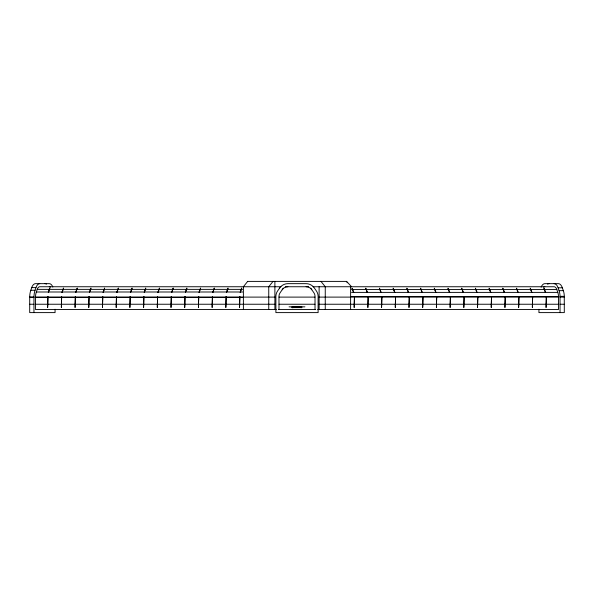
<?xml version="1.0" encoding="UTF-8"?>
<svg xmlns="http://www.w3.org/2000/svg" width="594" height="594" viewBox="0 0 594 594"><rect width="100%" height="100%" fill="white"/><g stroke="black" fill="none" stroke-linecap="round" stroke-linejoin="round"><path stroke-width="0.89" d="M55.064 309.266L55.064 312.607L29.7 312.607L29.707 296.71A12.496 6.252 90 0 1 30.636 290.77L31.712 287.615A9.162 4.581 90 0 1 35.484 283.657L49.28 283.657A9.162 4.581 -90 0 1 52.829 287.028M33.955 312.607L33.962 296.71A12.496 6.252 90 0 1 34.89 290.77L35.967 287.615A9.162 4.581 -90 0 1 39.739 283.657M276.321 309.519L35.499 309.519L35.506 296.866A9.407 4.7 90 0 1 36.331 291.996L37.236 289.367A6.074 3.037 90 0 1 39.739 286.746L280.962 286.746M283.271 288.187L280.145 292.723A6.579 6.579 0 0 0 278.98 296.458L278.98 309.519M247.668 281.393L243.392 286.746L243.392 309.519M273.025 281.393L268.748 286.746L268.748 309.519M247.386 281.393L346.614 281.393L351.559 286.746M285.291 286.746L308.709 286.746M313.038 286.746L554.143 286.746A6.534 3.267 -90 0 1 556.83 289.568L557.803 292.389A7.922 3.958 -90 0 1 558.501 296.458L558.501 309.519L317.745 309.519M31.712 287.615L35.967 287.615M554.143 283.657A9.623 4.811 -90 0 1 558.1 287.815L562.362 287.815L563.498 291.142A11.019 5.509 -90 0 1 564.27 295.693L564.3 312.607L538.936 312.607L538.936 309.266M37.236 289.367L242.552 289.367M351.522 289.568L556.83 289.568M30.791 290.273L35.046 290.273M558.1 287.815L559.088 290.674L563.342 290.674M36.331 291.996L242.567 291.996M351.566 292.389L557.803 292.389M559.088 290.674L559.244 291.142A11.019 5.509 -90 0 1 560.016 295.693L560.045 296.332L564.3 296.332M351.336 296.458L558.501 296.458M29.7 297.03L33.962 297.03M35.506 297.104L274.888 297.104M279.017 297.104L314.983 297.104M319.112 297.104L558.501 297.104M560.045 297.104L564.3 297.104M29.7 297.297L33.955 297.297M35.499 297.334L242.664 297.334M29.7 304.239L33.955 304.239M35.499 304.239L274.888 304.239M279.017 304.239L314.983 304.239M319.112 304.239L558.501 304.239M560.045 304.239L564.3 304.239M289.063 306.853L304.937 306.853M278.556 309.519L315.444 309.519M346.332 281.393L347.401 282.729M320.975 281.393L325.252 286.746L325.252 309.519M310.729 288.187L313.855 292.723A6.579 6.579 0 0 1 315.02 296.458L315.02 309.519M545.663 292.419L543.918 288.187L545.381 292.419M531.957 292.419L530.212 288.187L531.675 292.419M518.25 292.419L516.505 288.187L517.968 292.419M504.544 292.419L502.799 288.187L504.261 292.419M490.837 292.419L489.092 288.187L490.555 292.419M477.131 292.419L475.386 288.187L476.841 292.419M463.424 292.419L461.679 288.187L463.134 292.419M449.717 292.419L447.973 288.187L449.428 292.419M436.011 292.419L434.266 288.187L435.721 292.419M422.297 292.419L420.559 288.187L422.015 292.419M408.59 292.419L406.853 288.187L408.308 292.419M394.884 292.419L393.146 288.187L394.602 292.419M381.177 292.419L379.432 288.187L380.895 292.419M367.471 292.419L365.726 288.187L367.189 292.419M353.764 292.419L352.019 288.187L353.482 292.419M560.045 296.332L560.045 312.607M350.608 286.746L350.608 309.519M319.112 286.746L319.112 309.519M301.811 306.853L301.811 307.699M301.589 306.853L301.589 307.699M301.232 306.853L301.232 307.699M300.742 306.853L300.742 307.699M300.141 306.853L300.141 307.699M299.443 306.853L299.443 307.699M298.671 306.853L298.671 307.699M297.846 306.853L297.846 307.699M297 306.853L297 307.699M296.154 306.853L296.154 307.699M295.329 306.853L295.329 307.699M294.557 306.853L294.557 307.699M293.859 306.853L293.859 307.699M293.258 306.853L293.258 307.699M292.768 306.853L292.768 307.699M292.411 306.853L292.411 307.699M292.189 306.853L292.189 307.699M292.114 306.853L292.114 307.699M274.888 281.393L274.888 309.519M306.103 286.746A6.913 6.913 0 0 1 311.791 289.731M282.209 289.731A6.913 6.913 0 0 1 287.897 286.746M547.571 284.147A9.623 4.811 90 0 1 549.094 283.657M562.362 287.815A9.623 4.811 -90 0 0 558.397 283.657L544.839 283.657A9.623 4.811 90 0 0 541.112 287.192M543.562 287.266A6.534 3.267 90 0 1 544.839 286.746M45.025 283.657A9.162 4.581 -90 0 1 46.481 284.125M49.28 286.746A6.074 3.037 90 0 1 50.475 287.229M49.799 288.187L48.337 292.419L49.799 288.187M63.506 288.187L62.043 292.419L63.506 288.187M77.213 288.187L75.75 292.419L77.213 288.187M90.919 288.187L89.456 292.419L90.919 288.187M104.626 288.187L103.163 292.419L104.626 288.187M118.332 288.187L116.87 292.419L118.332 288.187M132.039 288.187L130.576 292.419L132.039 288.187M145.745 288.187L144.283 292.419L145.745 288.187M159.452 288.187L157.989 292.419L159.452 288.187M173.158 288.187L171.703 292.419L173.158 288.187M186.865 288.187L185.41 292.419L186.865 288.187M200.572 288.187L199.116 292.419L200.572 288.187M214.278 288.187L212.823 292.419L214.278 288.187M227.985 288.187L226.529 292.419L227.985 288.187M241.691 288.187L240.236 292.419L241.691 288.187M279.663 287.979L277.606 290.963A9.675 9.675 0 0 0 275.891 296.458L275.891 312.607L318.109 312.607L318.109 296.458A9.675 9.675 0 0 0 316.394 290.963L314.337 287.979A10.001 10.001 0 0 0 306.103 283.657L287.897 283.657A10.001 10.001 0 0 0 279.663 287.979M47.936 296.696L47.654 307.388L47.936 296.696M61.642 296.696L61.36 307.388L61.642 296.696M75.349 296.696L75.067 307.388L75.349 296.696M89.055 296.696L88.773 307.388L89.055 296.696M102.762 296.696L102.48 307.388L102.762 296.696M116.469 296.696L116.186 307.388L116.469 296.696M130.175 296.696L129.893 307.388L130.175 296.696M143.882 296.696L143.6 307.388L143.882 296.696M157.588 296.696L157.306 307.388L157.588 296.696M171.302 296.696L171.013 307.388L171.302 296.696M185.009 296.696L184.719 307.388L185.009 296.696M198.715 296.696L198.426 307.388L198.715 296.696M212.422 296.696L212.132 307.388L212.422 296.696M226.128 296.696L225.846 307.388L226.128 296.696M239.835 296.696L239.553 307.388L239.835 296.696M354.447 296.696L354.165 307.388L354.447 296.696M368.154 296.696L367.872 307.388L368.154 296.696M381.868 296.696L381.578 307.388L381.868 296.696M395.574 296.696L395.285 307.388L395.574 296.696M409.281 296.696L408.991 307.388L409.281 296.696M422.987 296.696L422.698 307.388L422.987 296.696M436.694 296.696L436.412 307.388L436.694 296.696M450.401 296.696L450.118 307.388L450.401 296.696M464.107 296.696L463.825 307.388L464.107 296.696M477.814 296.696L477.531 307.388L477.814 296.696M491.52 296.696L491.238 307.388L491.52 296.696M505.227 296.696L504.945 307.388L505.227 296.696M518.933 296.696L518.651 307.388L518.933 296.696M532.64 296.696L532.358 307.388L532.64 296.696M546.346 296.696L546.064 307.388L546.346 296.696"/></g></svg>
